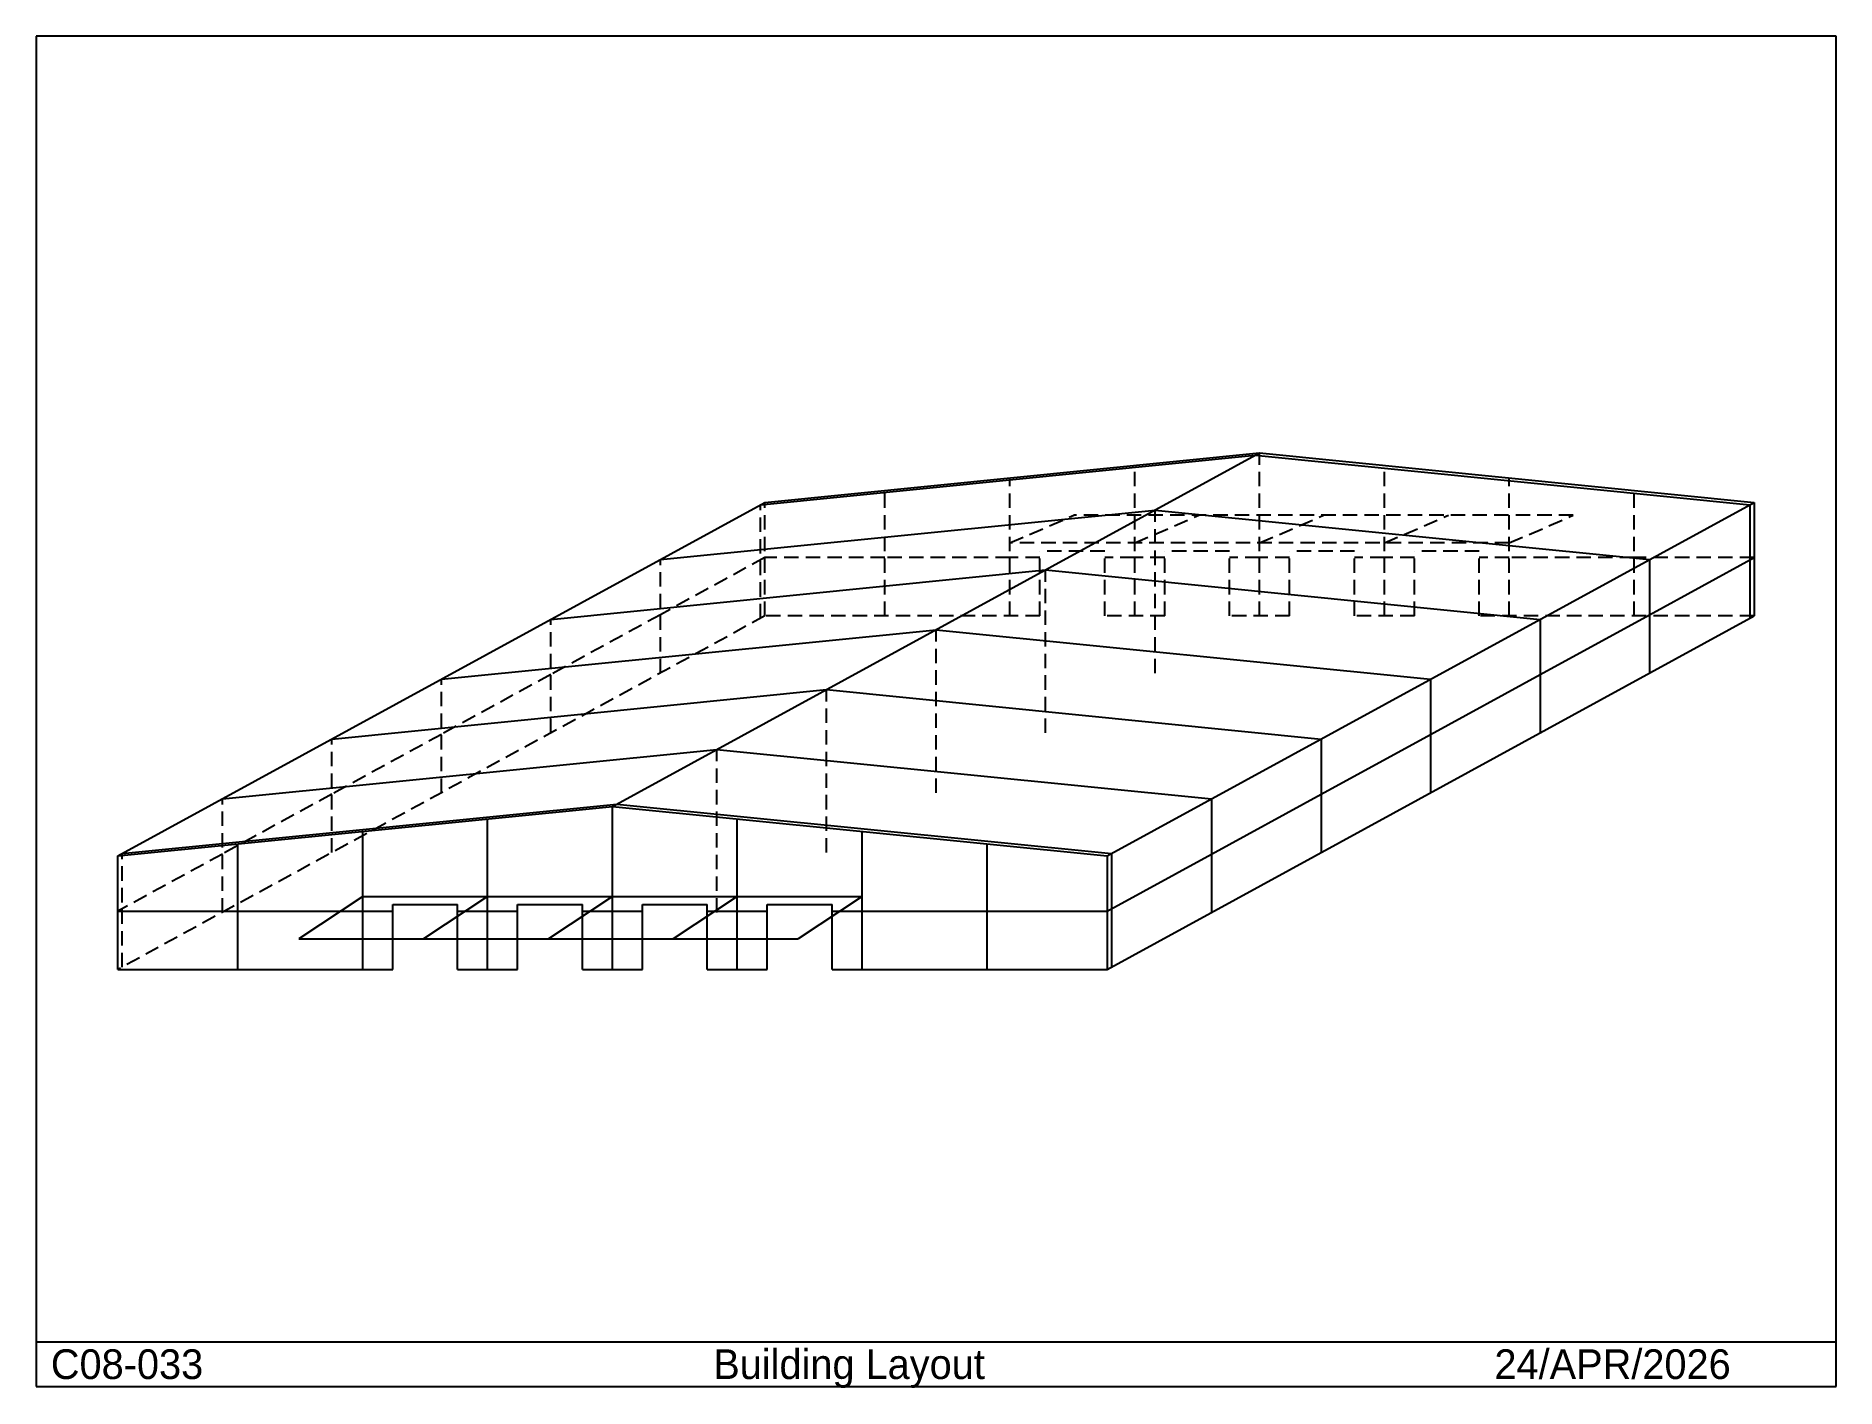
# Model space of a CAD drawing. Extents: x -5045 to 105949, y -25795 to 57545.
import ezdxf

# ---------------------------------------------------------------- set-up
doc = ezdxf.new("R2010")
doc.units = 0
doc.linetypes.add('CONTIN', pattern=[0])
doc.linetypes.add('DASHED', pattern=[1331.92, 887.95, -443.97])
doc.layers.get('0').update_dxf_attribs({"linetype": 'CONTIN'})
doc.layers.add('1', color=7, linetype='CONTIN')
doc.layers.add('22', color=7, linetype='DASHED')

msp = doc.modelspace()

# ---------------------------------------------------------------- linework, layer by layer
for p, q in [((105948.672, 57544.945), (-5045.176, 57544.945)), ((-5045.176, 57544.945), (-5045.176, -25700.445)), ((105948.672, -25700.445), (105948.672, 57544.945)), ((-5045.176, -22953.348), (105948.672, -22953.348)), ((-5045.176, -25700.445), (105948.672, -25700.445))]:
    msp.add_line(p, q)
at = {"layer": '1'}
for p, q in [((30500, 10050), (70403.5, 31844.5)), ((39636.188, 28648.5), (70136.188, 31698.5)), ((39903.5, 28794.5), (70403.5, 31844.5)), ((70136.188, 31698.5), (100636.188, 28648.5)), ((70403.5, 31844.5), (100903.5, 28794.5)), ((0, 7000), (39903.5, 28794.5)), ((33457.551, 25273.85), (63957.551, 28323.85)), ((61000, 7000), (100903.5, 28794.5)), ((63957.551, 28323.85), (94457.547, 25273.85)), ((100636.188, 28648.5), (100636.188, 21648.5)), ((100903.5, 28794.5), (100903.5, 21794.5)), ((26704.648, 21585.551), (57204.648, 24635.551)), ((57204.648, 24635.551), (87704.648, 21585.551)), ((94457.547, 21873.85), (100903.5, 25394.5)), ((94457.547, 25273.85), (94457.547, 18273.85)), ((61000, 0), (100903.5, 21794.5)), ((87704.648, 18185.551), (94457.547, 21873.85)), ((87704.648, 21585.551), (87704.648, 14585.55)), ((19951.75, 17897.25), (50451.75, 20947.25)), ((50451.75, 20947.25), (80951.75, 17897.25)), ((80951.75, 14497.25), (87704.648, 18185.551)), ((80951.75, 17897.25), (80951.75, 10897.25)), ((13198.85, 14208.95), (43698.852, 17258.949)), ((43698.852, 17258.949), (74198.852, 14208.95)), ((74198.852, 10808.95), (80951.75, 14497.25)), ((6445.95, 10520.65), (36945.949, 13570.65)), ((36945.949, 13570.65), (67445.953, 10520.65)), ((74198.852, 14208.95), (74198.852, 7208.95)), ((0, 7000), (30500, 10050)), ((267.31, 7145.999), (30767.309, 10195.999)), ((30500, 10050), (61000, 7000)), ((30500, 0), (30500, 10050)), ((30767.309, 10195.999), (61267.309, 7145.999)), ((67445.953, 7120.65), (74198.852, 10808.95)), ((67445.953, 10520.65), (67445.953, 3520.65)), ((22800, 0), (22800, 9280)), ((38200, 0), (38200, 9280)), ((15100, 0), (15100, 8510)), ((45900, 0), (45900, 8510)), ((0, 0), (0, 7000)), ((7400, 0), (7400, 7740)), ((53600, 0), (53600, 7740)), ((61000, 3600), (67445.953, 7120.65)), ((61000, 7000), (61000, 0)), ((61267.309, 7145.999), (61267.309, 145.999)), ((15100, 4500), (11153.5, 1894.5)), ((15100, 4500), (45900, 4500)), ((22800, 4500), (18853.5, 1894.5)), ((30500, 4500), (26553.5, 1894.5)), ((38200, 4500), (34253.5, 1894.5)), ((45900, 4500), (41953.5, 1894.5)), ((0, 3600), (7400, 3600)), ((7400, 3600), (15100, 3600)), ((15100, 3600), (16950, 3600)), ((16950, 0), (16950, 4000)), ((16950, 4000), (20950, 4000)), ((20950, 0), (20950, 4000)), ((20950, 3600), (22800, 3600)), ((22800, 3600), (24650, 3600)), ((24650, 0), (24650, 4000)), ((24650, 4000), (28650, 4000)), ((28650, 0), (28650, 4000)), ((28650, 3600), (30500, 3600)), ((30500, 3600), (32350, 3600)), ((32350, 0), (32350, 4000)), ((32350, 4000), (36350, 4000)), ((36350, 0), (36350, 4000)), ((36350, 3600), (38200, 3600)), ((38200, 3600), (40050, 3600)), ((40050, 0), (40050, 4000)), ((40050, 4000), (44050, 4000)), ((44050, 0), (44050, 4000)), ((44050, 3600), (45900, 3600)), ((45900, 3600), (53600, 3600)), ((53600, 3600), (61000, 3600)), ((11153.5, 1894.5), (41953.5, 1894.5)), ((0, 0), (16950, 0)), ((20950, 0), (24650, 0)), ((28650, 0), (32350, 0)), ((36350, 0), (40050, 0)), ((44050, 0), (61000, 0))]:
    msp.add_line(p, q, dxfattribs=at)
at = {"layer": '22'}
for p, q in [((70403.5, 21794.5), (70403.5, 31844.5)), ((70403.5, 21794.5), (70403.5, 31844.5)), ((55003.5, 21794.5), (55003.5, 30304.5)), ((62703.5, 21794.5), (62703.5, 31074.5)), ((78103.5, 21794.5), (78103.5, 31074.5)), ((85803.5, 21794.5), (85803.5, 30304.5)), ((47303.5, 21794.5), (47303.5, 29534.5)), ((93503.5, 21794.5), (93503.5, 29534.5)), ((39636.188, 21648.5), (39636.188, 28648.5)), ((39903.5, 21794.5), (39903.5, 28794.5)), ((55003.5, 26294.5), (58950, 28000)), ((89750, 28000), (58950, 28000)), ((62703.5, 26294.5), (66650, 28000)), ((63957.551, 18273.85), (63957.551, 28323.85)), ((70403.5, 26294.5), (74350, 28000)), ((78103.5, 26294.5), (82050, 28000)), ((85803.5, 26294.5), (89750, 28000)), ((85803.5, 26294.5), (55003.5, 26294.5)), ((60853.5, 25794.5), (56853.5, 25794.5)), ((56853.5, 21794.5), (56853.5, 25794.5)), ((60853.5, 21794.5), (60853.5, 25794.5)), ((68553.5, 25794.5), (64553.5, 25794.5)), ((64553.5, 21794.5), (64553.5, 25794.5)), ((68553.5, 21794.5), (68553.5, 25794.5)), ((76253.5, 25794.5), (72253.5, 25794.5)), ((72253.5, 21794.5), (72253.5, 25794.5)), ((76253.5, 21794.5), (76253.5, 25794.5)), ((83953.5, 25794.5), (79953.5, 25794.5)), ((79953.5, 21794.5), (79953.5, 25794.5)), ((83953.5, 21794.5), (83953.5, 25794.5)), ((39903.5, 25394.5), (33457.551, 21873.85)), ((33457.551, 18273.85), (33457.551, 25273.85)), ((47303.5, 25394.5), (39903.5, 25394.5)), ((55003.5, 25394.5), (47303.5, 25394.5)), ((56853.5, 25394.5), (55003.5, 25394.5)), ((57204.648, 14585.55), (57204.648, 24635.551)), ((62703.5, 25394.5), (60853.5, 25394.5)), ((64553.5, 25394.5), (62703.5, 25394.5)), ((70403.5, 25394.5), (68553.5, 25394.5)), ((72253.5, 25394.5), (70403.5, 25394.5)), ((78103.5, 25394.5), (76253.5, 25394.5)), ((79953.5, 25394.5), (78103.5, 25394.5)), ((85803.5, 25394.5), (83953.5, 25394.5)), ((93503.5, 25394.5), (85803.5, 25394.5)), ((100903.5, 25394.5), (93503.5, 25394.5)), ((39903.5, 21794.5), (0, 0)), ((26704.648, 14585.55), (26704.648, 21585.551)), ((33457.551, 21873.85), (26704.65, 18185.551)), ((56853.5, 21794.5), (39903.5, 21794.5)), ((64553.5, 21794.5), (60853.5, 21794.5)), ((72253.5, 21794.5), (68553.5, 21794.5)), ((79953.5, 21794.5), (76253.5, 21794.5)), ((100903.5, 21794.5), (83953.5, 21794.5)), ((50451.75, 10897.25), (50451.75, 20947.25)), ((26704.65, 18185.551), (19951.75, 14497.25)), ((19951.75, 10897.25), (19951.75, 17897.25)), ((43698.852, 7208.95), (43698.852, 17258.949)), ((19951.75, 14497.25), (13198.852, 10808.95)), ((13198.85, 7208.95), (13198.85, 14208.95)), ((36945.949, 3520.65), (36945.949, 13570.65)), ((13198.852, 10808.95), (6445.949, 7120.65)), ((6445.95, 3520.65), (6445.95, 10520.65)), ((30500, 0), (30500, 10050)), ((6445.949, 7120.65), (0, 3600)), ((267.31, 145.999), (267.31, 7145.999))]:
    msp.add_line(p, q, dxfattribs=at)

# ---------------------------------------------------------------- texts
for s, p in [('C08-033', (-4129.477, -25242.596)), ('Building Layout', (36716.262, -25242.596)), ('24/APR/2026', (84887.586, -25242.596))]:
    msp.add_text(s, height=1831.399).set_placement(p)

doc.saveas('drawing.dxf')
